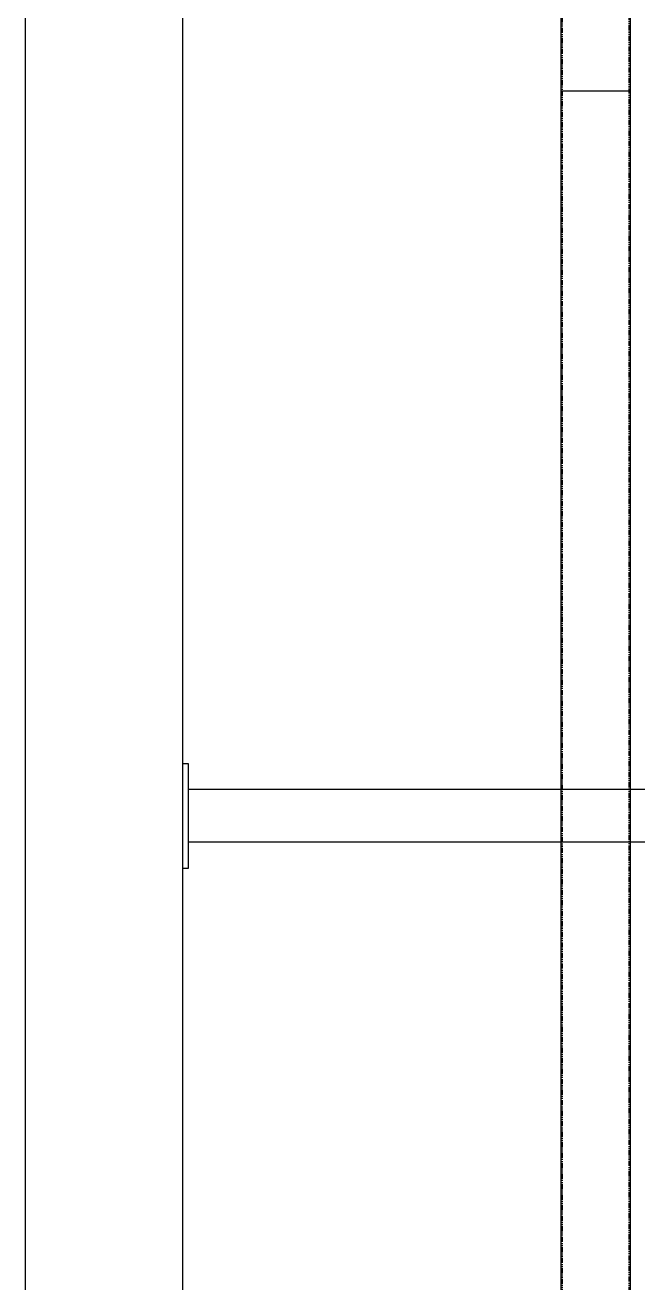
# Model space of a CAD drawing. Header units: millimetres. Extents: x -677815 to 406757, y -145898 to 39000.
# Drawn here: x 398512 to 399677, y -15143 to -12750 of the extents above; entities that cross this region are included whole.
import ezdxf

# ---------------------------------------------------------------- set-up
doc = ezdxf.new("R2010")
doc.units = ezdxf.units.MM
doc.header["$LTSCALE"] = 8
doc.linetypes.add('Xref Conv Trash$0$PHANTOM', pattern=[2.5, 1.25, -0.25, 0.25, -0.25, 0.25, -0.25])
doc.layers.add('Xref Conv Trash$0$Conv - Trash', color=1, linetype='Continuous', lineweight=25)
doc.layers.add('Xref Conv Trash$0$M-MEZZ', color=173, linetype='Continuous')
doc.layers.add('Xref Conv Trash$0$M-MEZZ-POST', color=114, linetype='Continuous')

# ---------------------------------------------------------------- blocks, each defined once
blk = doc.blocks.new('*U199')
for p, q in [((5049.9, 1715.7), (36546.9, 7369.9)), ((5073.2, 1585.8), (36570.2, 7240)), ((5073.2, 1585.8), (36570.2, 7240))]:
    blk.add_line(p, q)
at = {"linetype": 'Xref Conv Trash$0$PHANTOM'}
for p, q in [((5065.5, 1716), (36532.1, 7364.7)), ((5072.7, 1588.3), (36569.7, 7242.4))]:
    blk.add_line(p, q, dxfattribs=at)
blk = doc.blocks.new('Xref Conv Trash')
at = {"layer": 'Xref Conv Trash$0$Conv - Trash'}
blk.add_line((399531.6, -12875), (399663.6, -12875), dxfattribs=at)
at = {"layer": 'Xref Conv Trash$0$M-MEZZ'}
blk.add_lwpolyline([(398811.6, -41931.3), (398811.6, -10431.6), (398511.6, -10431.6), (398511.6, -41931.3)], close=True, dxfattribs=at)
at = {"layer": 'Xref Conv Trash$0$M-MEZZ-POST'}
for p, q in [((401921.6, -14204.6), (398821.6, -14204.6)), ((401921.6, -14304.6), (398821.6, -14304.6))]:
    blk.add_line(p, q, dxfattribs=at)
blk.add_lwpolyline([(398811.6, -14154.6), (398821.6, -14154.6), (398821.6, -14354.6), (398811.6, -14354.6)], close=True, dxfattribs=at)
at = {"layer": 'Xref Conv Trash$0$Conv - Trash', "rotation": 79.82297319294562}
blk.add_blockref('*U199', (400328.1, -40094.1), dxfattribs=at)

msp = doc.modelspace()

# ---------------------------------------------------------------- block references
msp.add_blockref('Xref Conv Trash', (0, 0))

doc.saveas('drawing.dxf')
